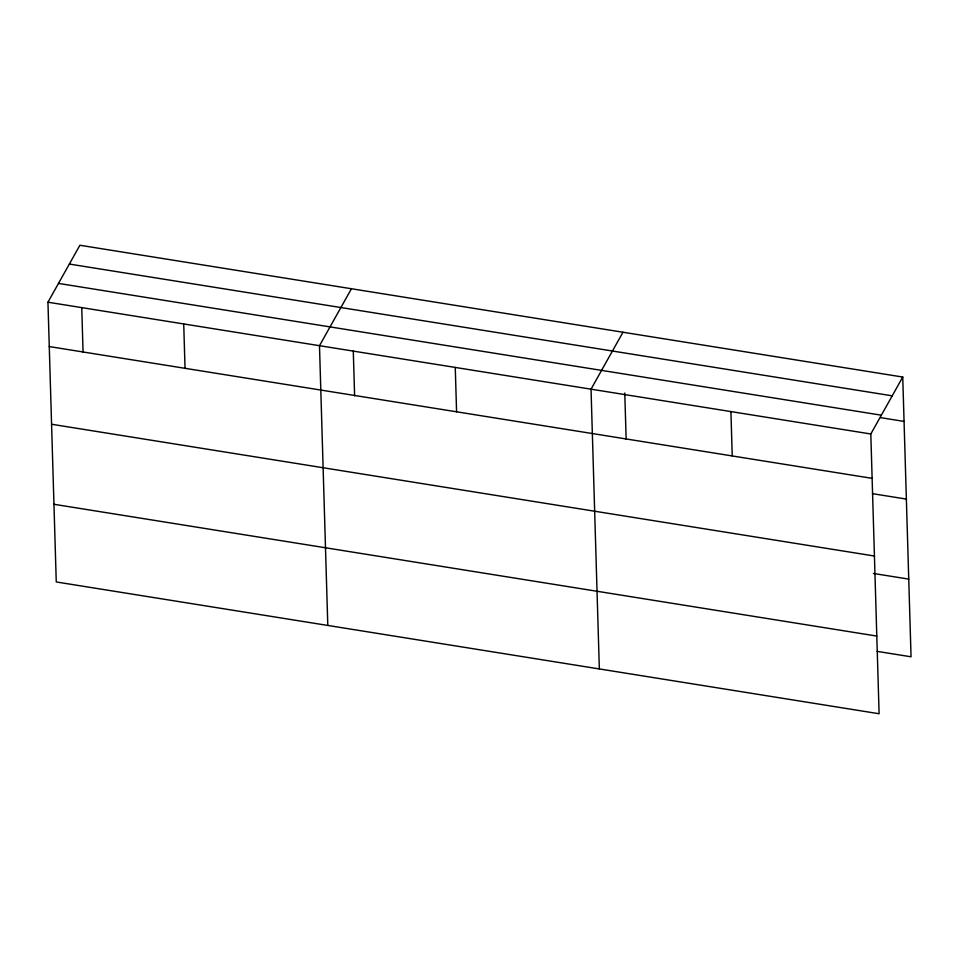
<?xml version="1.0" encoding="UTF-8"?>
<svg xmlns="http://www.w3.org/2000/svg" width="959" height="959" viewBox="0 0 959 959"><rect width="100%" height="100%" fill="white"/><g stroke="black" fill="none" stroke-linecap="round" stroke-linejoin="round"><path stroke-width="1.44" d="M902.743 377.043L870.808 433.983L879.103 713.748L56.257 581.957L47.95 302.205L79.897 245.252L902.743 377.043L911.05 656.795L877.185 651.377M351.438 288.743L319.491 345.684L327.798 625.448M622.978 332.234L591.032 389.174L599.339 668.938M69.348 264.049L892.206 395.827M58.487 283.408L881.345 415.187M880.506 417.633L904.061 421.409M47.95 302.205L870.808 433.983M49.269 346.571L872.115 478.349M872.498 493.669L906.375 499.088M51.57 424.25L874.428 556.028M873.409 573.458L908.748 579.116M53.944 504.278L876.802 636.069M730.914 411.579L732.232 455.957M624.777 393.034L626.155 439.342M455.261 367.429L456.58 411.807M353.284 351.042L354.614 395.851M183.72 323.938L185.039 368.316M81.743 307.551L83.073 352.361"/></g></svg>
